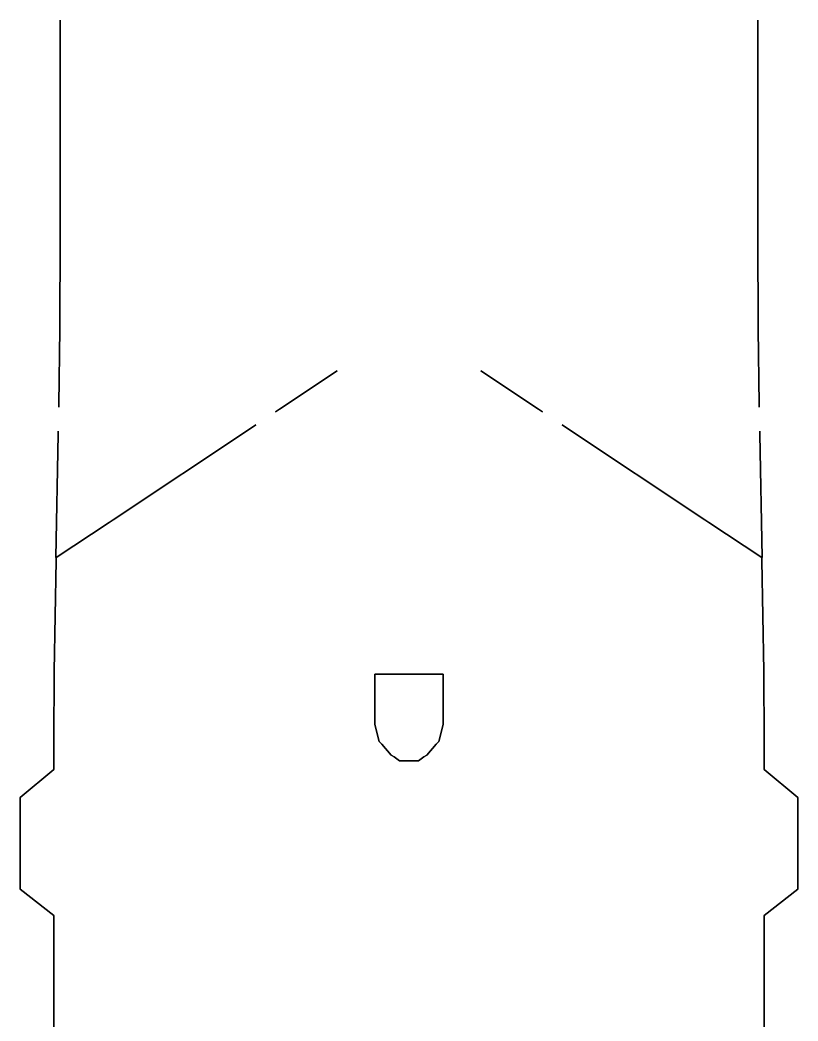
# Model space of a CAD drawing. Extents: x -10 to 10, y -44 to 57.
# Drawn here: x -9.86 to 9.86, y -15.78 to 9.58 of the extents above; entities that cross this region are included whole.
import ezdxf

# ---------------------------------------------------------------- set-up
doc = ezdxf.new("R2010")
doc.units = 0
doc.layers.add('RAILINGS', color=6, linetype='CONTINUOUS')

msp = doc.modelspace()

# ---------------------------------------------------------------- linework, layer by layer
at = {"layer": 'RAILINGS'}
for points in [[(-8.84, 7.72, 4.92), (-8.84, 7.72, 4.85), (-8.84, 9.58, 4.85), (-8.84, 9.58, 4.92)], [(-8.84, 9.58, 4.92), (-8.84, 9.58, 4.85), (-8.84, 7.72, 4.85), (-8.84, 7.72, 4.92)], [(-8.84, 9.58, 4.49), (-8.84, 9.58, 4.42), (-8.84, 7.72, 4.42), (-8.84, 7.72, 4.49)], [(-8.84, 7.72, 4.49), (-8.84, 7.72, 4.42), (-8.84, 9.58, 4.42), (-8.84, 9.58, 4.49)], [(8.84, 7.72, 4.49), (8.84, 7.72, 4.42), (8.84, 9.58, 4.42), (8.84, 9.58, 4.49)], [(8.84, 9.58, 4.49), (8.84, 9.58, 4.42), (8.84, 7.72, 4.42), (8.84, 7.72, 4.49)], [(8.84, 9.58, 4.92), (8.84, 9.58, 4.85), (8.84, 7.72, 4.85), (8.84, 7.72, 4.92)], [(8.84, 7.72, 4.92), (8.84, 7.72, 4.85), (8.84, 9.58, 4.85), (8.84, 9.58, 4.92)], [(-8.84, 7.72, 3.99), (-8.84, 7.65, 3.99), (-8.84, 7.65, 4.92), (-8.84, 7.72, 4.92)], [(-8.84, 7.72, 4.92), (-8.84, 7.65, 4.92), (-8.84, 7.65, 3.99), (-8.84, 7.72, 3.99)], [(-8.84, 5.73, 4.92), (-8.84, 5.73, 4.85), (-8.84, 7.65, 4.85), (-8.84, 7.65, 4.92)], [(-8.84, 7.65, 4.92), (-8.84, 7.65, 4.85), (-8.84, 5.73, 4.85), (-8.84, 5.73, 4.92)], [(-8.84, 7.65, 4.49), (-8.84, 7.65, 4.42), (-8.84, 5.73, 4.42), (-8.84, 5.73, 4.49)], [(-8.84, 5.73, 4.49), (-8.84, 5.73, 4.42), (-8.84, 7.65, 4.42), (-8.84, 7.65, 4.49)], [(8.84, 7.72, 4.92), (8.84, 7.65, 4.92), (8.84, 7.65, 3.99), (8.84, 7.72, 3.99)], [(8.84, 7.72, 3.99), (8.84, 7.65, 3.99), (8.84, 7.65, 4.92), (8.84, 7.72, 4.92)], [(8.84, 5.73, 4.49), (8.84, 5.73, 4.42), (8.84, 7.65, 4.42), (8.84, 7.65, 4.49)], [(8.84, 7.65, 4.49), (8.84, 7.65, 4.42), (8.84, 5.73, 4.42), (8.84, 5.73, 4.49)], [(8.84, 7.65, 4.92), (8.84, 7.65, 4.85), (8.84, 5.73, 4.85), (8.84, 5.73, 4.92)], [(8.84, 5.73, 4.92), (8.84, 5.73, 4.85), (8.84, 7.65, 4.85), (8.84, 7.65, 4.92)], [(-8.84, 5.73, 4.92), (-8.84, 5.66, 4.92), (-8.84, 5.66, 3.99), (-8.84, 5.73, 3.99)], [(-8.84, 5.73, 3.99), (-8.84, 5.66, 3.99), (-8.84, 5.66, 4.92), (-8.84, 5.73, 4.92)], [(-8.84, 4.13, 4.92), (-8.84, 4.13, 4.85), (-8.84, 5.66, 4.85), (-8.84, 5.66, 4.92)], [(-8.84, 5.66, 4.92), (-8.84, 5.66, 4.85), (-8.84, 4.13, 4.85), (-8.84, 4.13, 4.92)], [(-8.84, 5.66, 4.49), (-8.84, 5.66, 4.42), (-8.84, 4.13, 4.42), (-8.84, 4.13, 4.49)], [(-8.84, 4.13, 4.49), (-8.84, 4.13, 4.42), (-8.84, 5.66, 4.42), (-8.84, 5.66, 4.49)], [(8.84, 5.73, 3.99), (8.84, 5.66, 3.99), (8.84, 5.66, 4.92), (8.84, 5.73, 4.92)], [(8.84, 5.73, 4.92), (8.84, 5.66, 4.92), (8.84, 5.66, 3.99), (8.84, 5.73, 3.99)], [(8.84, 4.13, 4.49), (8.84, 4.13, 4.42), (8.84, 5.66, 4.42), (8.84, 5.66, 4.49)], [(8.84, 5.66, 4.49), (8.84, 5.66, 4.42), (8.84, 4.13, 4.42), (8.84, 4.13, 4.49)], [(8.84, 5.66, 4.92), (8.84, 5.66, 4.85), (8.84, 4.13, 4.85), (8.84, 4.13, 4.92)], [(8.84, 4.13, 4.92), (8.84, 4.13, 4.85), (8.84, 5.66, 4.85), (8.84, 5.66, 4.92)], [(-8.84, 4.06, 4.49), (-8.84, 4.06, 4.42), (-8.85, 1.82, 4.42), (-8.85, 1.82, 4.49)], [(-8.85, 1.82, 4.49), (-8.85, 1.82, 4.42), (-8.84, 4.06, 4.42), (-8.84, 4.06, 4.49)], [(-8.85, 1.82, 4.92), (-8.85, 1.82, 4.85), (-8.84, 4.06, 4.85), (-8.84, 4.06, 4.92)], [(-8.84, 4.06, 4.92), (-8.84, 4.06, 4.85), (-8.85, 1.82, 4.85), (-8.85, 1.82, 4.92)], [(-8.84, 4.13, 3.99), (-8.84, 4.06, 3.99), (-8.84, 4.06, 4.92), (-8.84, 4.13, 4.92)], [(-8.84, 4.13, 4.92), (-8.84, 4.06, 4.92), (-8.84, 4.06, 3.99), (-8.84, 4.13, 3.99)], [(8.84, 4.13, 4.92), (8.84, 4.06, 4.92), (8.84, 4.06, 3.99), (8.84, 4.13, 3.99)], [(8.84, 4.13, 3.99), (8.84, 4.06, 3.99), (8.84, 4.06, 4.92), (8.84, 4.13, 4.92)], [(8.84, 4.06, 4.92), (8.84, 4.06, 4.85), (8.85, 1.82, 4.85), (8.85, 1.82, 4.92)], [(8.85, 1.82, 4.92), (8.85, 1.82, 4.85), (8.84, 4.06, 4.85), (8.84, 4.06, 4.92)], [(8.85, 1.82, 4.49), (8.85, 1.82, 4.42), (8.84, 4.06, 4.42), (8.84, 4.06, 4.49)], [(8.84, 4.06, 4.49), (8.84, 4.06, 4.42), (8.85, 1.82, 4.42), (8.85, 1.82, 4.49)], [(-8.85, 1.82, 4.92), (-8.85, 1.75, 4.92), (-8.85, 1.75, 3.99), (-8.85, 1.82, 3.99)], [(-8.85, 1.82, 3.99), (-8.85, 1.75, 3.99), (-8.85, 1.75, 4.92), (-8.85, 1.82, 4.92)], [(8.85, 1.82, 3.99), (8.85, 1.75, 3.99), (8.85, 1.75, 4.92), (8.85, 1.82, 4.92)], [(8.85, 1.82, 4.92), (8.85, 1.75, 4.92), (8.85, 1.75, 3.99), (8.85, 1.82, 3.99)], [(-8.85, 1.75, 4.92), (-8.85, 1.75, 4.85), (-8.88, -0.16, 4.85), (-8.88, -0.16, 4.92)], [(-8.88, -0.16, 4.92), (-8.88, -0.16, 4.85), (-8.85, 1.75, 4.85), (-8.85, 1.75, 4.92)], [(-8.88, -0.16, 4.49), (-8.88, -0.16, 4.42), (-8.85, 1.75, 4.42), (-8.85, 1.75, 4.49)], [(-8.85, 1.75, 4.49), (-8.85, 1.75, 4.42), (-8.88, -0.16, 4.42), (-8.88, -0.16, 4.49)], [(8.85, 1.75, 4.49), (8.85, 1.75, 4.42), (8.88, -0.16, 4.42), (8.88, -0.16, 4.49)], [(8.88, -0.16, 4.49), (8.88, -0.16, 4.42), (8.85, 1.75, 4.42), (8.85, 1.75, 4.49)], [(8.88, -0.16, 4.92), (8.88, -0.16, 4.85), (8.85, 1.75, 4.85), (8.85, 1.75, 4.92)], [(8.85, 1.75, 4.92), (8.85, 1.75, 4.85), (8.88, -0.16, 4.85), (8.88, -0.16, 4.92)], [(-3.28, -0.28, 6.86), (-3.28, -0.28, 6.79), (-1.82, 0.69, 6.79), (-1.82, 0.69, 6.86)], [(-1.82, 0.69, 6.86), (-1.82, 0.69, 6.79), (-3.28, -0.28, 6.79), (-3.28, -0.28, 6.86)], [(-3.28, -0.28, 7.29), (-3.28, -0.28, 7.22), (-1.82, 0.69, 7.22), (-1.82, 0.69, 7.29)], [(-1.82, 0.69, 7.29), (-1.82, 0.69, 7.22), (-3.28, -0.28, 7.22), (-3.28, -0.28, 7.29)], [(1.82, 0.69, 7.29), (1.82, 0.69, 7.22), (3.28, -0.28, 7.22), (3.28, -0.28, 7.29)], [(3.28, -0.28, 7.29), (3.28, -0.28, 7.22), (1.82, 0.69, 7.22), (1.82, 0.69, 7.29)], [(1.82, 0.69, 6.86), (1.82, 0.69, 6.79), (3.28, -0.28, 6.79), (3.28, -0.28, 6.86)], [(3.28, -0.28, 6.86), (3.28, -0.28, 6.79), (1.82, 0.69, 6.79), (1.82, 0.69, 6.86)], [(-8.88, -0.16, 4.92), (-8.88, -0.23, 4.92), (-8.88, -0.23, 3.99), (-8.88, -0.16, 3.99)], [(-8.88, -0.16, 3.99), (-8.88, -0.23, 3.99), (-8.88, -0.23, 4.92), (-8.88, -0.16, 4.92)], [(8.88, -0.16, 3.99), (8.88, -0.23, 3.99), (8.88, -0.23, 4.92), (8.88, -0.16, 4.92)], [(8.88, -0.16, 4.92), (8.88, -0.23, 4.92), (8.88, -0.23, 3.99), (8.88, -0.16, 3.99)], [(-3.28, -0.28, 6.36), (-3.38, -0.35, 6.36), (-3.38, -0.35, 7.29), (-3.28, -0.28, 7.29)], [(-3.28, -0.28, 7.29), (-3.38, -0.35, 7.29), (-3.38, -0.35, 6.36), (-3.28, -0.28, 6.36)], [(3.28, -0.28, 7.29), (3.38, -0.35, 7.29), (3.38, -0.35, 6.36), (3.28, -0.28, 6.36)], [(3.28, -0.28, 6.36), (3.38, -0.35, 6.36), (3.38, -0.35, 7.29), (3.28, -0.28, 7.29)], [(-7.5, -3.08, 7.29), (-7.5, -3.08, 7.22), (-3.99, -0.75, 7.22), (-3.99, -0.75, 7.29)], [(-3.99, -0.75, 7.29), (-3.99, -0.75, 7.22), (-7.5, -3.08, 7.22), (-7.5, -3.08, 7.29)], [(-3.99, -0.75, 6.86), (-3.99, -0.75, 6.79), (-7.5, -3.08, 6.79), (-7.5, -3.08, 6.86)], [(-7.5, -3.08, 6.86), (-7.5, -3.08, 6.79), (-3.99, -0.75, 6.79), (-3.99, -0.75, 6.86)], [(-3.88, -0.68, 7.29), (-3.99, -0.75, 7.29), (-3.99, -0.75, 6.36), (-3.88, -0.68, 6.36)], [(-3.88, -0.68, 6.36), (-3.99, -0.75, 6.36), (-3.99, -0.75, 7.29), (-3.88, -0.68, 7.29)], [(3.88, -0.68, 6.36), (3.99, -0.75, 6.36), (3.99, -0.75, 7.29), (3.88, -0.68, 7.29)], [(3.88, -0.68, 7.29), (3.99, -0.75, 7.29), (3.99, -0.75, 6.36), (3.88, -0.68, 6.36)], [(7.5, -3.08, 6.86), (7.5, -3.08, 6.79), (3.99, -0.75, 6.79), (3.99, -0.75, 6.86)], [(3.99, -0.75, 6.86), (3.99, -0.75, 6.79), (7.5, -3.08, 6.79), (7.5, -3.08, 6.86)], [(3.99, -0.75, 7.29), (3.99, -0.75, 7.22), (7.5, -3.08, 7.22), (7.5, -3.08, 7.29)], [(7.5, -3.08, 7.29), (7.5, -3.08, 7.22), (3.99, -0.75, 7.22), (3.99, -0.75, 7.29)], [(-8.89, -0.91, 4.92), (-8.89, -0.91, 4.85), (-8.95, -4.04, 4.85), (-8.95, -4.04, 4.92)], [(-8.95, -4.04, 4.92), (-8.95, -4.04, 4.85), (-8.89, -0.91, 4.85), (-8.89, -0.91, 4.92)], [(-8.95, -4.04, 4.49), (-8.95, -4.04, 4.42), (-8.89, -0.91, 4.42), (-8.89, -0.91, 4.49)], [(-8.89, -0.91, 4.49), (-8.89, -0.91, 4.42), (-8.95, -4.04, 4.42), (-8.95, -4.04, 4.49)], [(-8.89, -0.84, 4.92), (-8.89, -0.91, 4.92), (-8.89, -0.91, 3.99), (-8.89, -0.84, 3.99)], [(-8.89, -0.84, 3.99), (-8.89, -0.91, 3.99), (-8.89, -0.91, 4.92), (-8.89, -0.84, 4.92)], [(8.89, -0.84, 3.99), (8.89, -0.91, 3.99), (8.89, -0.91, 4.92), (8.89, -0.84, 4.92)], [(8.89, -0.84, 4.92), (8.89, -0.91, 4.92), (8.89, -0.91, 3.99), (8.89, -0.84, 3.99)], [(8.89, -0.91, 4.49), (8.89, -0.91, 4.42), (8.95, -4.04, 4.42), (8.95, -4.04, 4.49)], [(8.95, -4.04, 4.49), (8.95, -4.04, 4.42), (8.89, -0.91, 4.42), (8.89, -0.91, 4.49)], [(8.95, -4.04, 4.92), (8.95, -4.04, 4.85), (8.89, -0.91, 4.85), (8.89, -0.91, 4.92)], [(8.89, -0.91, 4.92), (8.89, -0.91, 4.85), (8.95, -4.04, 4.85), (8.95, -4.04, 4.92)], [(-8.94, -4.04, 6.86), (-8.94, -4.04, 6.79), (-7.6, -3.15, 6.79), (-7.6, -3.15, 6.86)], [(-7.6, -3.15, 6.86), (-7.6, -3.15, 6.79), (-8.94, -4.04, 6.79), (-8.94, -4.04, 6.86)], [(-7.6, -3.15, 7.29), (-7.6, -3.15, 7.22), (-8.94, -4.04, 7.22), (-8.94, -4.04, 7.29)], [(-8.94, -4.04, 7.29), (-8.94, -4.04, 7.22), (-7.6, -3.15, 7.22), (-7.6, -3.15, 7.29)], [(-7.5, -3.08, 6.36), (-7.6, -3.15, 6.36), (-7.6, -3.15, 7.29), (-7.5, -3.08, 7.29)], [(-7.5, -3.08, 7.29), (-7.6, -3.15, 7.29), (-7.6, -3.15, 6.36), (-7.5, -3.08, 6.36)], [(7.5, -3.08, 7.29), (7.6, -3.15, 7.29), (7.6, -3.15, 6.36), (7.5, -3.08, 6.36)], [(7.5, -3.08, 6.36), (7.6, -3.15, 6.36), (7.6, -3.15, 7.29), (7.5, -3.08, 7.29)], [(8.94, -4.04, 7.29), (8.94, -4.04, 7.22), (7.6, -3.15, 7.22), (7.6, -3.15, 7.29)], [(7.6, -3.15, 7.29), (7.6, -3.15, 7.22), (8.94, -4.04, 7.22), (8.94, -4.04, 7.29)], [(7.6, -3.15, 6.86), (7.6, -3.15, 6.79), (8.94, -4.04, 6.79), (8.94, -4.04, 6.86)], [(8.94, -4.04, 6.86), (8.94, -4.04, 6.79), (7.6, -3.15, 6.79), (7.6, -3.15, 6.86)], [(-8.94, -4.04, 7.29), (-8.94, -4.11, 7.29), (-8.94, -4.11, 6.36), (-8.94, -4.04, 6.36)], [(-8.94, -4.04, 6.36), (-8.94, -4.11, 6.36), (-8.94, -4.11, 7.29), (-8.94, -4.04, 7.29)], [(8.94, -4.04, 6.36), (8.94, -4.11, 6.36), (8.94, -4.11, 7.29), (8.94, -4.04, 7.29)], [(8.94, -4.04, 7.29), (8.94, -4.11, 7.29), (8.94, -4.11, 6.36), (8.94, -4.04, 6.36)], [(-8.94, -4.11, 6.86), (-8.94, -4.11, 6.79), (-8.99, -6.92, 6.79), (-8.99, -6.92, 6.86)], [(-8.99, -6.92, 6.86), (-8.99, -6.92, 6.79), (-8.94, -4.11, 6.79), (-8.94, -4.11, 6.86)], [(-8.99, -6.92, 7.29), (-8.99, -6.92, 7.22), (-8.94, -4.11, 7.22), (-8.94, -4.11, 7.29)], [(-8.94, -4.11, 7.29), (-8.94, -4.11, 7.22), (-8.99, -6.92, 7.22), (-8.99, -6.92, 7.29)], [(8.94, -4.11, 7.29), (8.94, -4.11, 7.22), (8.99, -6.92, 7.22), (8.99, -6.92, 7.29)], [(8.99, -6.92, 7.29), (8.99, -6.92, 7.22), (8.94, -4.11, 7.22), (8.94, -4.11, 7.29)], [(8.99, -6.92, 6.86), (8.99, -6.92, 6.79), (8.94, -4.11, 6.79), (8.94, -4.11, 6.86)], [(8.94, -4.11, 6.86), (8.94, -4.11, 6.79), (8.99, -6.92, 6.79), (8.99, -6.92, 6.86)], [(-9, -8.63, 6.86), (-9, -8.63, 6.79), (-8.99, -6.99, 6.79), (-8.99, -6.99, 6.86)], [(-8.99, -6.99, 6.86), (-8.99, -6.99, 6.79), (-9, -8.63, 6.79), (-9, -8.63, 6.86)], [(-8.99, -6.99, 7.29), (-8.99, -6.99, 7.22), (-9, -8.63, 7.22), (-9, -8.63, 7.29)], [(-9, -8.63, 7.29), (-9, -8.63, 7.22), (-8.99, -6.99, 7.22), (-8.99, -6.99, 7.29)], [(-8.99, -6.92, 6.36), (-8.99, -6.99, 6.36), (-8.99, -6.99, 7.29), (-8.99, -6.92, 7.29)], [(-8.99, -6.92, 7.29), (-8.99, -6.99, 7.29), (-8.99, -6.99, 6.36), (-8.99, -6.92, 6.36)], [(-0.8, -6.99, 31.29), (-0.87, -6.99, 31.29), (-0.87, -6.99, 30.36), (-0.8, -6.99, 30.36)], [(-0.8, -6.99, 30.36), (-0.87, -6.99, 30.36), (-0.87, -6.99, 31.29), (-0.8, -6.99, 31.29)], [(-0.87, -6.99, 31.29), (-0.87, -6.99, 31.22), (-0.87, -8.2, 31.22), (-0.87, -8.2, 31.29)], [(-0.87, -8.2, 31.29), (-0.87, -8.2, 31.22), (-0.87, -6.99, 31.22), (-0.87, -6.99, 31.29)], [(-0.87, -8.2, 30.86), (-0.87, -8.2, 30.79), (-0.87, -6.99, 30.79), (-0.87, -6.99, 30.86)], [(-0.87, -6.99, 30.86), (-0.87, -6.99, 30.79), (-0.87, -8.2, 30.79), (-0.87, -8.2, 30.86)], [(0.8, -6.99, 30.86), (0.8, -6.99, 30.79), (-0.8, -6.99, 30.79), (-0.8, -6.99, 30.86)], [(-0.8, -6.99, 30.86), (-0.8, -6.99, 30.79), (0.8, -6.99, 30.79), (0.8, -6.99, 30.86)], [(0.8, -6.99, 31.29), (0.8, -6.99, 31.22), (-0.8, -6.99, 31.22), (-0.8, -6.99, 31.29)], [(-0.8, -6.99, 31.29), (-0.8, -6.99, 31.22), (0.8, -6.99, 31.22), (0.8, -6.99, 31.29)], [(0.8, -6.99, 30.36), (0.87, -6.99, 30.36), (0.87, -6.99, 31.29), (0.8, -6.99, 31.29)], [(0.8, -6.99, 31.29), (0.87, -6.99, 31.29), (0.87, -6.99, 30.36), (0.8, -6.99, 30.36)], [(0.87, -6.99, 31.29), (0.87, -6.99, 31.22), (0.87, -8.2, 31.22), (0.87, -8.2, 31.29)], [(0.87, -8.2, 31.29), (0.87, -8.2, 31.22), (0.87, -6.99, 31.22), (0.87, -6.99, 31.29)], [(0.87, -6.99, 30.86), (0.87, -6.99, 30.79), (0.87, -8.2, 30.79), (0.87, -8.2, 30.86)], [(0.87, -8.2, 30.86), (0.87, -8.2, 30.79), (0.87, -6.99, 30.79), (0.87, -6.99, 30.86)], [(8.99, -6.92, 7.29), (8.99, -6.99, 7.29), (8.99, -6.99, 6.36), (8.99, -6.92, 6.36)], [(8.99, -6.92, 6.36), (8.99, -6.99, 6.36), (8.99, -6.99, 7.29), (8.99, -6.92, 7.29)], [(9, -8.63, 7.29), (9, -8.63, 7.22), (8.99, -6.99, 7.22), (8.99, -6.99, 7.29)], [(8.99, -6.99, 7.29), (8.99, -6.99, 7.22), (9, -8.63, 7.22), (9, -8.63, 7.29)], [(8.99, -6.99, 6.86), (8.99, -6.99, 6.79), (9, -8.63, 6.79), (9, -8.63, 6.86)], [(9, -8.63, 6.86), (9, -8.63, 6.79), (8.99, -6.99, 6.79), (8.99, -6.99, 6.86)], [(-0.87, -8.2, 30.36), (-0.87, -8.27, 30.36), (-0.87, -8.27, 31.29), (-0.87, -8.2, 31.29)], [(-0.87, -8.2, 31.29), (-0.87, -8.27, 31.29), (-0.87, -8.27, 30.36), (-0.87, -8.2, 30.36)], [(-0.76, -8.7, 31.29), (-0.76, -8.7, 31.22), (-0.87, -8.27, 31.22), (-0.87, -8.27, 31.29)], [(-0.87, -8.27, 31.29), (-0.87, -8.27, 31.22), (-0.76, -8.7, 31.22), (-0.76, -8.7, 31.29)], [(-0.87, -8.27, 30.86), (-0.87, -8.27, 30.79), (-0.76, -8.7, 30.79), (-0.76, -8.7, 30.86)], [(-0.76, -8.7, 30.86), (-0.76, -8.7, 30.79), (-0.87, -8.27, 30.79), (-0.87, -8.27, 30.86)], [(0.87, -8.27, 31.29), (0.87, -8.27, 31.22), (0.76, -8.7, 31.22), (0.76, -8.7, 31.29)], [(0.76, -8.7, 31.29), (0.76, -8.7, 31.22), (0.87, -8.27, 31.22), (0.87, -8.27, 31.29)], [(0.76, -8.7, 30.86), (0.76, -8.7, 30.79), (0.87, -8.27, 30.79), (0.87, -8.27, 30.86)], [(0.87, -8.27, 30.86), (0.87, -8.27, 30.79), (0.76, -8.7, 30.79), (0.76, -8.7, 30.86)], [(0.87, -8.2, 31.29), (0.87, -8.27, 31.29), (0.87, -8.27, 30.36), (0.87, -8.2, 30.36)], [(0.87, -8.2, 30.36), (0.87, -8.27, 30.36), (0.87, -8.27, 31.29), (0.87, -8.2, 31.29)], [(-9, -9.41, 6.36), (-9, -8.63, 6.36), (-9, -8.63, 7.43), (-9, -9.41, 7.55)], [(-9, -9.41, 7.55), (-9, -8.63, 7.43), (-9, -8.63, 6.36), (-9, -9.41, 6.36)], [(-0.76, -8.7, 31.29), (-0.69, -8.77, 31.29), (-0.69, -8.77, 30.36), (-0.76, -8.7, 30.36)], [(-0.76, -8.7, 30.36), (-0.69, -8.77, 30.36), (-0.69, -8.77, 31.29), (-0.76, -8.7, 31.29)], [(-0.69, -8.77, 31.29), (-0.69, -8.77, 31.22), (-0.45, -9.05, 31.22), (-0.45, -9.05, 31.29)], [(-0.45, -9.05, 31.29), (-0.45, -9.05, 31.22), (-0.69, -8.77, 31.22), (-0.69, -8.77, 31.29)], [(-0.45, -9.05, 30.86), (-0.45, -9.05, 30.79), (-0.69, -8.77, 30.79), (-0.69, -8.77, 30.86)], [(-0.69, -8.77, 30.86), (-0.69, -8.77, 30.79), (-0.45, -9.05, 30.79), (-0.45, -9.05, 30.86)], [(0.45, -9.05, 31.29), (0.45, -9.05, 31.22), (0.69, -8.77, 31.22), (0.69, -8.77, 31.29)], [(0.69, -8.77, 31.29), (0.69, -8.77, 31.22), (0.45, -9.05, 31.22), (0.45, -9.05, 31.29)], [(0.69, -8.77, 30.86), (0.69, -8.77, 30.79), (0.45, -9.05, 30.79), (0.45, -9.05, 30.86)], [(0.45, -9.05, 30.86), (0.45, -9.05, 30.79), (0.69, -8.77, 30.79), (0.69, -8.77, 30.86)], [(0.76, -8.7, 30.36), (0.69, -8.77, 30.36), (0.69, -8.77, 31.29), (0.76, -8.7, 31.29)], [(0.76, -8.7, 31.29), (0.69, -8.77, 31.29), (0.69, -8.77, 30.36), (0.76, -8.7, 30.36)], [(9, -9.41, 7.55), (9, -8.63, 7.43), (9, -8.63, 6.36), (9, -9.41, 6.36)], [(9, -9.41, 6.36), (9, -8.63, 6.36), (9, -8.63, 7.43), (9, -9.41, 7.55)], [(-0.45, -9.05, 30.36), (-0.38, -9.09, 30.36), (-0.38, -9.09, 31.29), (-0.45, -9.05, 31.29)], [(-0.45, -9.05, 31.29), (-0.38, -9.09, 31.29), (-0.38, -9.09, 30.36), (-0.45, -9.05, 30.36)], [(-0.24, -9.19, 31.29), (-0.24, -9.19, 31.22), (-0.38, -9.09, 31.22), (-0.38, -9.09, 31.29)], [(-0.38, -9.09, 31.29), (-0.38, -9.09, 31.22), (-0.24, -9.19, 31.22), (-0.24, -9.19, 31.29)], [(-0.38, -9.09, 30.86), (-0.38, -9.09, 30.79), (-0.24, -9.19, 30.79), (-0.24, -9.19, 30.86)], [(-0.24, -9.19, 30.86), (-0.24, -9.19, 30.79), (-0.38, -9.09, 30.79), (-0.38, -9.09, 30.86)], [(0.24, -9.19, 31.29), (0.24, -9.19, 31.22), (0.38, -9.09, 31.22), (0.38, -9.09, 31.29)], [(0.38, -9.09, 31.29), (0.38, -9.09, 31.22), (0.24, -9.19, 31.22), (0.24, -9.19, 31.29)], [(0.38, -9.09, 30.86), (0.38, -9.09, 30.79), (0.24, -9.19, 30.79), (0.24, -9.19, 30.86)], [(0.24, -9.19, 30.86), (0.24, -9.19, 30.79), (0.38, -9.09, 30.79), (0.38, -9.09, 30.86)], [(0.45, -9.05, 31.29), (0.38, -9.09, 31.29), (0.38, -9.09, 30.36), (0.45, -9.05, 30.36)], [(0.45, -9.05, 30.36), (0.38, -9.09, 30.36), (0.38, -9.09, 31.29), (0.45, -9.05, 31.29)], [(-0.24, -9.19, 31.29), (-0.17, -9.19, 31.29), (-0.17, -9.19, 30.36), (-0.24, -9.19, 30.36)], [(-0.24, -9.19, 30.36), (-0.17, -9.19, 30.36), (-0.17, -9.19, 31.29), (-0.24, -9.19, 31.29)], [(-0.17, -9.19, 30.86), (-0.17, -9.19, 30.79), (0.17, -9.19, 30.79), (0.17, -9.19, 30.86)], [(0.17, -9.19, 30.86), (0.17, -9.19, 30.79), (-0.17, -9.19, 30.79), (-0.17, -9.19, 30.86)], [(0.17, -9.19, 31.29), (0.17, -9.19, 31.22), (-0.17, -9.19, 31.22), (-0.17, -9.19, 31.29)], [(-0.17, -9.19, 31.29), (-0.17, -9.19, 31.22), (0.17, -9.19, 31.22), (0.17, -9.19, 31.29)], [(0.24, -9.19, 30.36), (0.17, -9.19, 30.36), (0.17, -9.19, 31.29), (0.24, -9.19, 31.29)], [(0.24, -9.19, 31.29), (0.17, -9.19, 31.29), (0.17, -9.19, 30.36), (0.24, -9.19, 30.36)], [(-9.86, -10.12, 7.77), (-9, -9.41, 7.55), (-9, -9.41, 6.36), (-9.86, -10.12, 6.36)], [(-9.86, -10.12, 6.36), (-9, -9.41, 6.36), (-9, -9.41, 7.55), (-9.86, -10.12, 7.77)], [(9.86, -10.12, 6.36), (9, -9.41, 6.36), (9, -9.41, 7.55), (9.86, -10.12, 7.77)], [(9.86, -10.12, 7.77), (9, -9.41, 7.55), (9, -9.41, 6.36), (9.86, -10.12, 6.36)], [(-9.86, -12.44, 7.77), (-9.86, -10.12, 7.77), (-9.86, -10.12, 6.36), (-9.86, -12.44, 6.36)], [(-9.86, -12.44, 6.36), (-9.86, -10.12, 6.36), (-9.86, -10.12, 7.77), (-9.86, -12.44, 7.77)], [(9.86, -12.44, 6.36), (9.86, -10.12, 6.36), (9.86, -10.12, 7.77), (9.86, -12.44, 7.77)], [(9.86, -12.44, 7.77), (9.86, -10.12, 7.77), (9.86, -10.12, 6.36), (9.86, -12.44, 6.36)], [(-9, -13.11, 7.56), (-9.86, -12.44, 7.77), (-9.86, -12.44, 6.36), (-9, -13.11, 6.36)], [(-9, -13.11, 6.36), (-9.86, -12.44, 6.36), (-9.86, -12.44, 7.77), (-9, -13.11, 7.56)], [(9, -13.11, 6.36), (9.86, -12.44, 6.36), (9.86, -12.44, 7.77), (9, -13.11, 7.56)], [(9, -13.11, 7.56), (9.86, -12.44, 7.77), (9.86, -12.44, 6.36), (9, -13.11, 6.36)], [(-9, -17.32, 6.36), (-9, -13.11, 6.36), (-9, -13.11, 7.56), (-9, -17.32, 7.31)], [(-9, -17.32, 7.31), (-9, -13.11, 7.56), (-9, -13.11, 6.36), (-9, -17.32, 6.36)], [(9, -17.32, 7.31), (9, -13.11, 7.56), (9, -13.11, 6.36), (9, -17.32, 6.36)], [(9, -17.32, 6.36), (9, -13.11, 6.36), (9, -13.11, 7.56), (9, -17.32, 7.31)]]:
    msp.add_3dface(points, dxfattribs=at)

doc.saveas('drawing.dxf')
